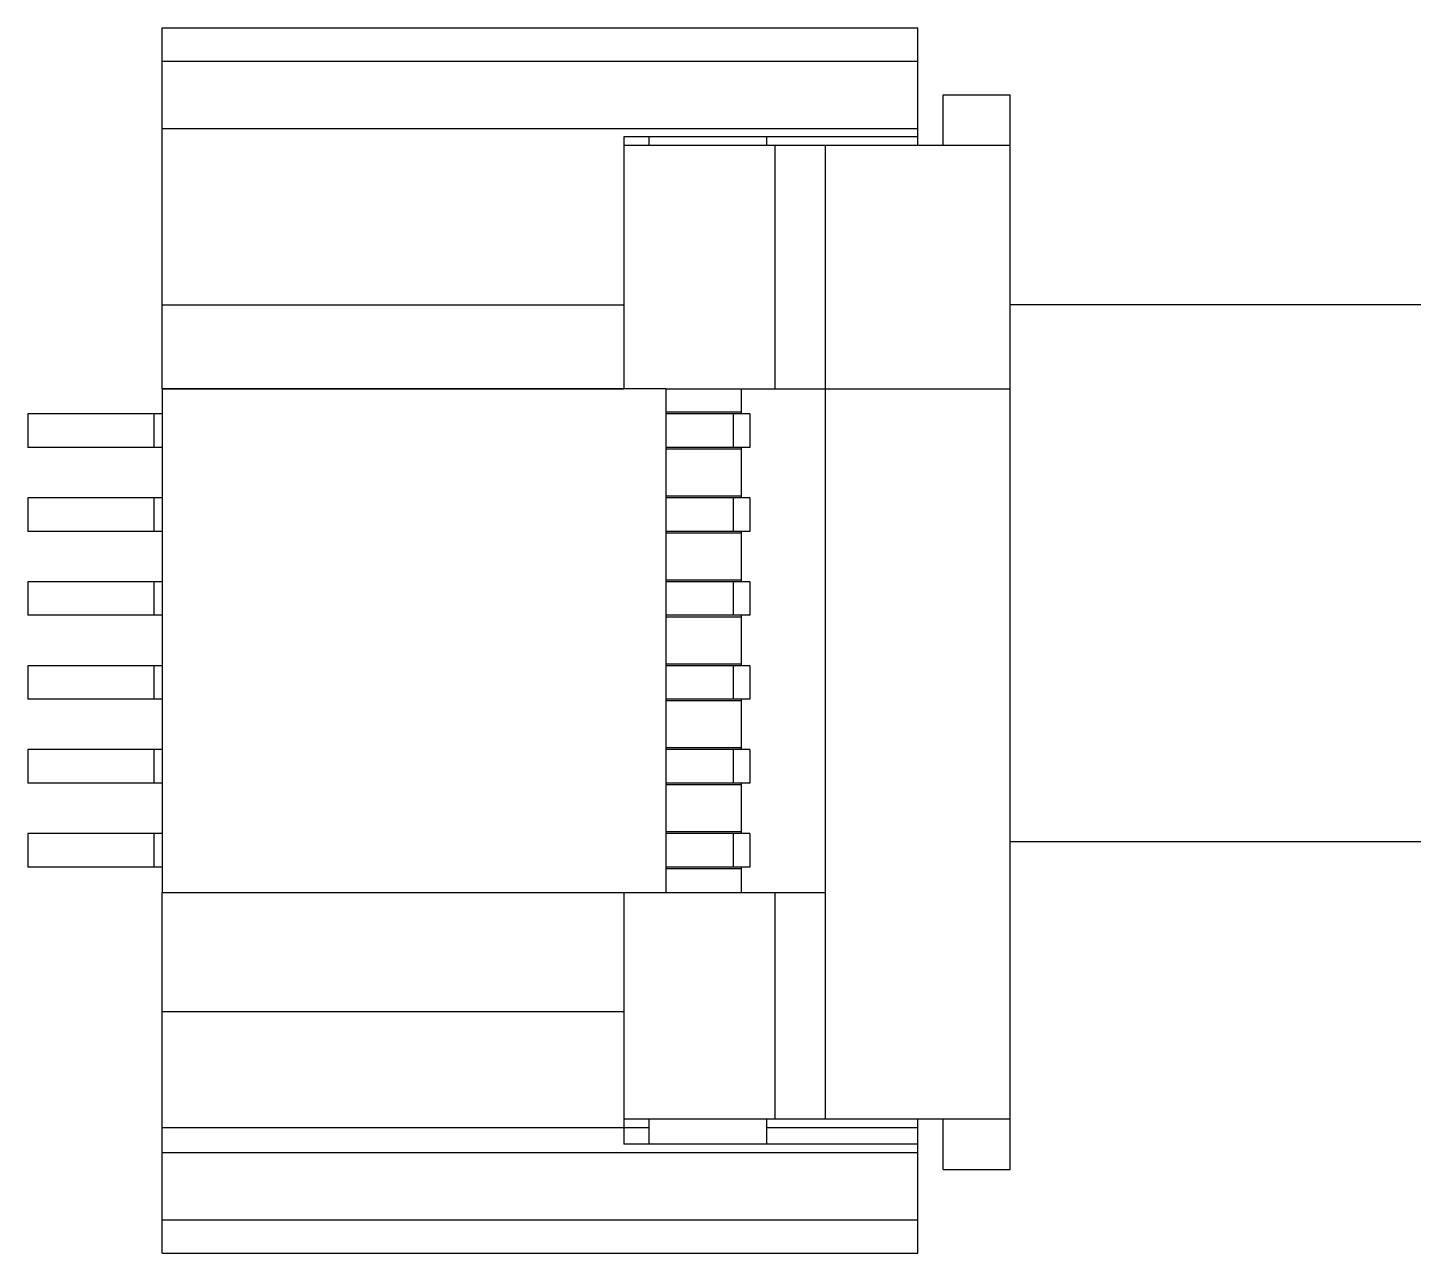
# Model space of a CAD drawing. Header units: millimetres. Extents: x 5 to 292, y 5 to 205.
# Drawn here: x 92.61 to 100.86, y 122.58 to 129.88 of the extents above; entities that cross this region are included whole.
import ezdxf

# ---------------------------------------------------------------- set-up
doc = ezdxf.new("R2010")
doc.units = ezdxf.units.MM

msp = doc.modelspace()

# ---------------------------------------------------------------- linework, layer by layer
at = {"color": 7, "linetype": 'Continuous', "lineweight": 25}
for p, q in [((93.4146, 129.8822), (97.9146, 129.8822)), ((93.4146, 129.6822), (93.4146, 129.8822)), ((97.9146, 129.6822), (97.9146, 129.8822)), ((93.4146, 129.6822), (97.9146, 129.6822)), ((93.4146, 129.2822), (93.4146, 129.6822)), ((97.9146, 129.2822), (97.9146, 129.6822)), ((98.0646, 129.4822), (98.4646, 129.4822)), ((98.0646, 129.1822), (98.0646, 129.4822)), ((98.4646, 129.1822), (98.4646, 129.4822)), ((93.4146, 129.2822), (97.9146, 129.2822)), ((93.4146, 128.2322), (93.4146, 129.2822)), ((97.9146, 129.2322), (97.9146, 129.2822)), ((97.9146, 129.2322), (96.1646, 129.2322)), ((96.1646, 129.2322), (96.1646, 128.2322)), ((96.3146, 129.1822), (96.3146, 129.2322)), ((97.0146, 129.1822), (97.0146, 129.2322)), ((97.9146, 129.1822), (97.9146, 129.2322)), ((96.1646, 129.1822), (97.0646, 129.1822)), ((97.0646, 127.7322), (97.0646, 129.1822)), ((97.0646, 129.1822), (97.3646, 129.1822)), ((97.3646, 127.7322), (97.3646, 129.1822)), ((97.3646, 129.1822), (98.4646, 129.1822)), ((98.0646, 129.1822), (98.4646, 129.1822)), ((98.4646, 127.7322), (98.4646, 129.1822)), ((93.4146, 128.2322), (96.1646, 128.2322)), ((93.4146, 127.7322), (93.4146, 128.2322)), ((96.1646, 128.2322), (96.1646, 127.7322)), ((105.5422, 128.2323), (98.4646, 128.2323)), ((93.4146, 127.7322), (93.4146, 124.7322)), ((96.4146, 127.7322), (93.4146, 127.7322)), ((93.4146, 127.7322), (96.1646, 127.7322)), ((96.4146, 127.7322), (96.4146, 124.7322)), ((96.4146, 127.7322), (97.0607, 127.7322)), ((96.8646, 127.5922), (96.8646, 127.7322)), ((97.0607, 127.7322), (97.3646, 127.7322)), ((97.3646, 124.7322), (97.3646, 127.7322)), ((97.3646, 127.7322), (98.4646, 127.7322)), ((98.4646, 123.3822), (98.4646, 127.7322)), ((92.6146, 127.5822), (92.6146, 127.3822)), ((93.3646, 127.5822), (92.6146, 127.5822)), ((93.3646, 127.5822), (93.3646, 127.3822)), ((93.4146, 127.5822), (93.3646, 127.5822)), ((96.8646, 127.5922), (96.4146, 127.5922)), ((96.8146, 127.5822), (96.4146, 127.5822)), ((96.8146, 127.5822), (96.8146, 127.3822)), ((96.9146, 127.5822), (96.8146, 127.5822)), ((96.8646, 127.5822), (96.8646, 127.5922)), ((96.9146, 127.5822), (96.9146, 127.3822)), ((93.3646, 127.3822), (92.6146, 127.3822)), ((93.4146, 127.3822), (93.3646, 127.3822)), ((96.8146, 127.3822), (96.4146, 127.3822)), ((96.9146, 127.3822), (96.8146, 127.3822)), ((96.8646, 127.3722), (96.8646, 127.3822)), ((96.8646, 127.3722), (96.4146, 127.3722)), ((96.8646, 127.0922), (96.8646, 127.3722)), ((92.6146, 127.0822), (92.6146, 126.8822)), ((93.3646, 127.0822), (92.6146, 127.0822)), ((93.3646, 127.0822), (93.3646, 126.8822)), ((93.4146, 127.0822), (93.3646, 127.0822)), ((96.8646, 127.0922), (96.4146, 127.0922)), ((96.8146, 127.0822), (96.4146, 127.0822)), ((96.8146, 127.0822), (96.8146, 126.8822)), ((96.9146, 127.0822), (96.8146, 127.0822)), ((96.8646, 127.0822), (96.8646, 127.0922)), ((96.9146, 127.0822), (96.9146, 126.8822)), ((93.3646, 126.8822), (92.6146, 126.8822)), ((93.4146, 126.8822), (93.3646, 126.8822)), ((96.8146, 126.8822), (96.4146, 126.8822)), ((96.8646, 126.8722), (96.4146, 126.8722)), ((96.9146, 126.8822), (96.8146, 126.8822)), ((96.8646, 126.8722), (96.8646, 126.8822)), ((96.8646, 126.5922), (96.8646, 126.8722)), ((92.6146, 126.5822), (92.6146, 126.3822)), ((93.3646, 126.5822), (92.6146, 126.5822)), ((93.3646, 126.5822), (93.3646, 126.3822)), ((93.4146, 126.5822), (93.3646, 126.5822)), ((96.8646, 126.5922), (96.4146, 126.5922)), ((96.8146, 126.5822), (96.4146, 126.5822)), ((96.8146, 126.5822), (96.8146, 126.3822)), ((96.9146, 126.5822), (96.8146, 126.5822)), ((96.8646, 126.5822), (96.8646, 126.5922)), ((96.9146, 126.5822), (96.9146, 126.3822)), ((93.3646, 126.3822), (92.6146, 126.3822)), ((93.4146, 126.3822), (93.3646, 126.3822)), ((96.8146, 126.3822), (96.4146, 126.3822)), ((96.8646, 126.3722), (96.4146, 126.3722)), ((96.9146, 126.3822), (96.8146, 126.3822)), ((96.8646, 126.3722), (96.8646, 126.3822)), ((96.8646, 126.0922), (96.8646, 126.3722)), ((92.6146, 126.0822), (92.6146, 125.8822)), ((93.3646, 126.0822), (92.6146, 126.0822)), ((93.3646, 126.0822), (93.3646, 125.8822)), ((93.4146, 126.0822), (93.3646, 126.0822)), ((96.8646, 126.0922), (96.4146, 126.0922)), ((96.8146, 126.0822), (96.4146, 126.0822)), ((96.8146, 126.0822), (96.8146, 125.8822)), ((96.9146, 126.0822), (96.8146, 126.0822)), ((96.8646, 126.0822), (96.8646, 126.0922)), ((96.9146, 126.0822), (96.9146, 125.8822)), ((93.3646, 125.8822), (92.6146, 125.8822)), ((93.4146, 125.8822), (93.3646, 125.8822)), ((96.8146, 125.8822), (96.4146, 125.8822)), ((96.8646, 125.8722), (96.4146, 125.8722)), ((96.9146, 125.8822), (96.8146, 125.8822)), ((96.8646, 125.8722), (96.8646, 125.8822)), ((96.8646, 125.5922), (96.8646, 125.8722)), ((92.6146, 125.5822), (92.6146, 125.3822)), ((93.3646, 125.5822), (92.6146, 125.5822)), ((93.3646, 125.5822), (93.3646, 125.3822)), ((93.4146, 125.5822), (93.3646, 125.5822)), ((96.8646, 125.5922), (96.4146, 125.5922)), ((96.8146, 125.5822), (96.4146, 125.5822)), ((96.8146, 125.5822), (96.8146, 125.3822)), ((96.9146, 125.5822), (96.8146, 125.5822)), ((96.8646, 125.5822), (96.8646, 125.5922)), ((96.9146, 125.5822), (96.9146, 125.3822)), ((93.3646, 125.3822), (92.6146, 125.3822)), ((93.4146, 125.3822), (93.3646, 125.3822)), ((96.8146, 125.3822), (96.4146, 125.3822)), ((96.8646, 125.3722), (96.4146, 125.3722)), ((96.9146, 125.3822), (96.8146, 125.3822)), ((96.8646, 125.3722), (96.8646, 125.3822)), ((96.8646, 125.0922), (96.8646, 125.3722)), ((92.6146, 125.0822), (92.6146, 124.8822)), ((93.3646, 125.0822), (92.6146, 125.0822)), ((93.3646, 125.0822), (93.3646, 124.8822)), ((93.4146, 125.0822), (93.3646, 125.0822)), ((96.8646, 125.0922), (96.4146, 125.0922)), ((96.8146, 125.0822), (96.4146, 125.0822)), ((96.8146, 125.0822), (96.8146, 124.8822)), ((96.9146, 125.0822), (96.8146, 125.0822)), ((96.8646, 125.0822), (96.8646, 125.0922)), ((96.9146, 125.0822), (96.9146, 124.8822)), ((105.5422, 125.0323), (98.4646, 125.0323)), ((93.3646, 124.8822), (92.6146, 124.8822)), ((93.4146, 124.8822), (93.3646, 124.8822)), ((96.8146, 124.8822), (96.4146, 124.8822)), ((96.8646, 124.8722), (96.4146, 124.8722)), ((96.9146, 124.8822), (96.8146, 124.8822)), ((96.8646, 124.8722), (96.8646, 124.8822)), ((96.8646, 124.7322), (96.8646, 124.8722)), ((93.4146, 124.7322), (96.4146, 124.7322)), ((93.4146, 124.0222), (93.4146, 124.7322)), ((93.4146, 124.7322), (96.1646, 124.7322)), ((96.1646, 124.7322), (96.1646, 124.0222)), ((96.4146, 124.7322), (97.0607, 124.7322)), ((97.0607, 124.7322), (97.3646, 124.7322)), ((97.0646, 123.3822), (97.0646, 124.7322)), ((97.3646, 123.3822), (97.3646, 124.7322)), ((93.4146, 124.0222), (96.1646, 124.0222)), ((93.4146, 123.3322), (93.4146, 124.0222)), ((96.1646, 124.0222), (96.1646, 123.3322)), ((96.1646, 123.3822), (97.0646, 123.3822)), ((96.3146, 123.2322), (96.3146, 123.3822)), ((97.0146, 123.2322), (97.0146, 123.3822)), ((97.0646, 123.3822), (97.3646, 123.3822)), ((97.3646, 123.3822), (98.4646, 123.3822)), ((97.9146, 123.3322), (97.9146, 123.3822)), ((98.0646, 123.0822), (98.0646, 123.3822)), ((98.4646, 123.0822), (98.4646, 123.3822)), ((93.4146, 123.1822), (93.4146, 123.3322)), ((93.4146, 123.3322), (96.1646, 123.3322)), ((96.1646, 123.3322), (96.1646, 123.2322)), ((96.1646, 123.3322), (96.3146, 123.3322)), ((97.0146, 123.3322), (97.9146, 123.3322)), ((97.9146, 123.2322), (97.9146, 123.3322)), ((93.4146, 122.7822), (93.4146, 123.1822)), ((93.4146, 123.1822), (97.9146, 123.1822)), ((97.9146, 123.2322), (96.1646, 123.2322)), ((97.9146, 123.1822), (97.9146, 123.2322)), ((97.9146, 122.7822), (97.9146, 123.1822)), ((98.0646, 123.0822), (98.4646, 123.0822)), ((93.4146, 122.5822), (93.4146, 122.7822)), ((93.4146, 122.7822), (97.9146, 122.7822)), ((97.9146, 122.5822), (97.9146, 122.7822)), ((93.4146, 122.5822), (97.9146, 122.5822))]:
    msp.add_line(p, q, dxfattribs=at)

doc.saveas('drawing.dxf')
